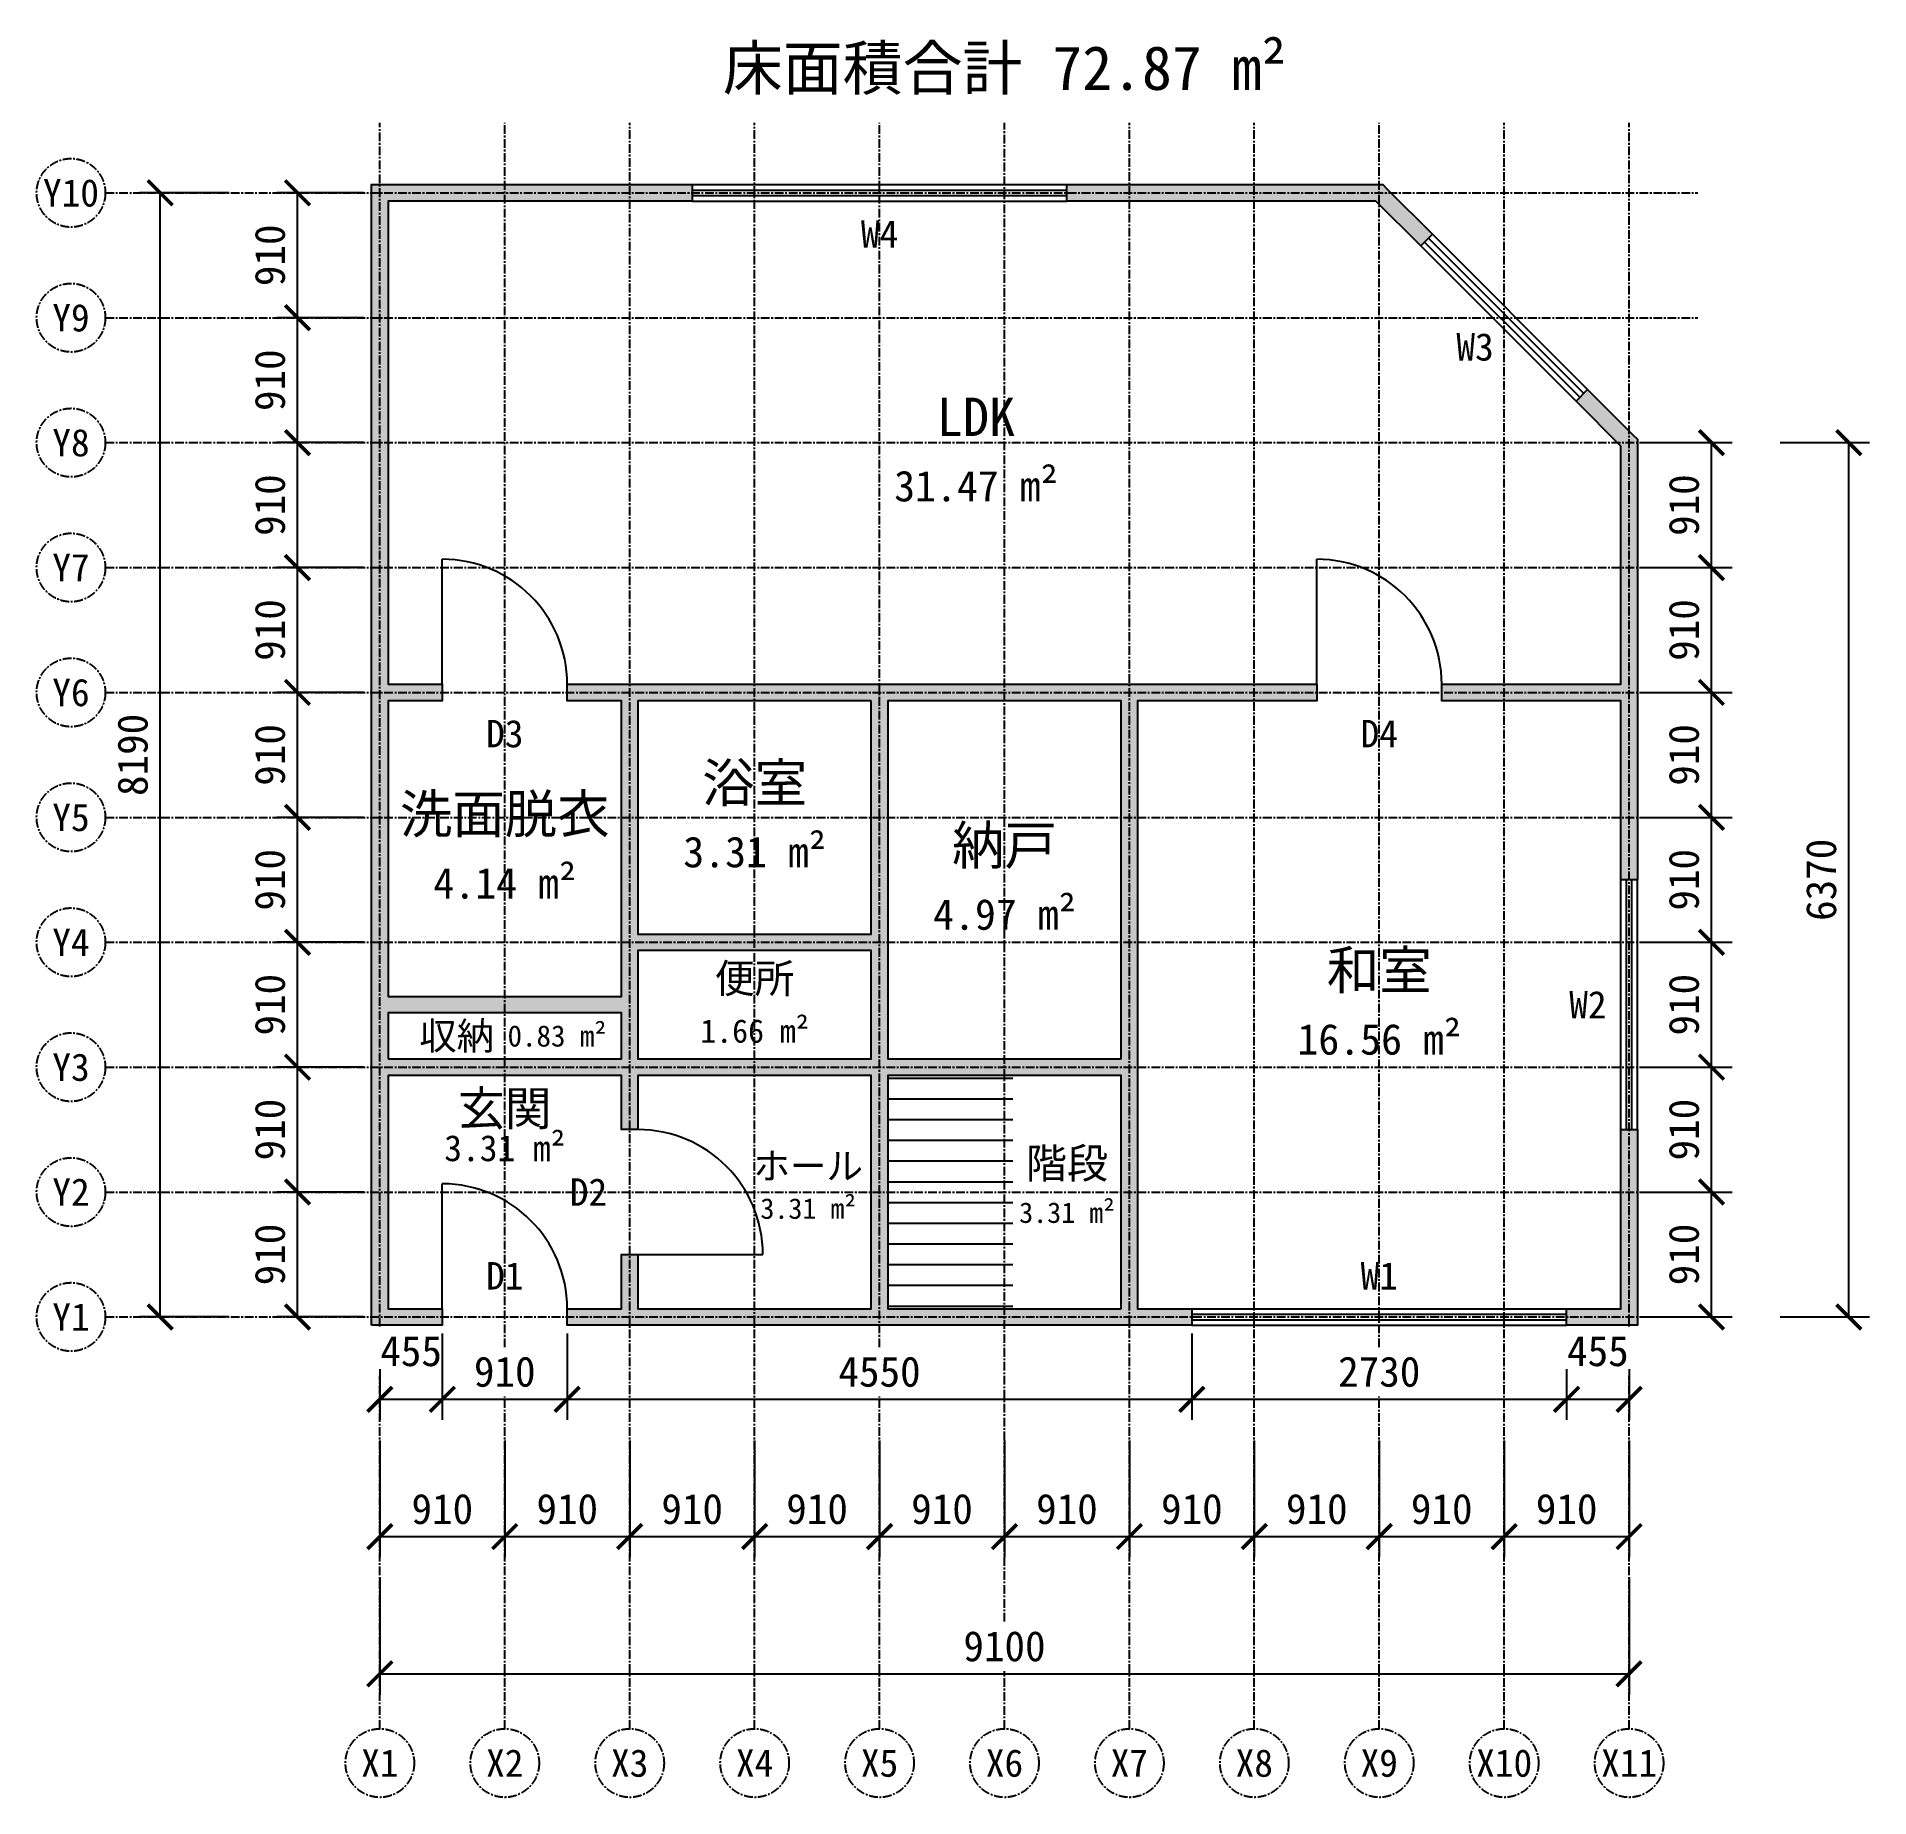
# Model space of a CAD drawing. Header units: millimetres. Extents: x -2500 to 10850, y -3500 to 9328.
import ezdxf
from ezdxf.enums import TextEntityAlignment as Align

# ---------------------------------------------------------------- set-up
doc = ezdxf.new("R2010")
doc.units = ezdxf.units.MM
doc.header["$LTSCALE"] = 20
doc.linetypes.add('CENTER', pattern=[5.08, 3.175, -0.635, 0.635, -0.635])
for name, color, linetype in [('DIM', 4, 'CONTINUOUS'), ('GRID', 8, 'CENTER'), ('OPENING', 3, 'CONTINUOUS'), ('ROOM', 2, 'CONTINUOUS'), ('STAIR', 5, 'CONTINUOUS'), ('TEXT', 7, 'CONTINUOUS'), ('WALL', 7, 'CONTINUOUS')]:
    doc.layers.add(name, color=color, linetype=linetype)
doc.styles.add('JP', font='msgothic.ttf')
doc.dimstyles.new('ARCH', dxfattribs={"dimtxt": 220, "dimasz": 180, "dimexe": 150, "dimexo": 120, "dimgap": 90, "dimtad": 1, "dimdec": 0, "dimtxsty": 'Standard', "dimblk": 'ARCHTICK', "dimcen": 2.5, "dimclrd": 4, "dimclre": 4, "dimclrt": 4, "dimazin": 3, "dimtfac": 1, "dimtmove": 0, "dimatfit": 3, "dimtfill": 1})

# ---------------------------------------------------------------- blocks, each defined once
blk = doc.blocks.new('_ARCHTICK')
at = {"color": 0, "linetype": 'BYBLOCK', "const_width": 0.15}
blk.add_lwpolyline([(-0.5, -0.5), (0.5, 0.5)], dxfattribs=at)

msp = doc.modelspace()

# ---------------------------------------------------------------- hatches: boundary and pattern name
at = {"layer": 'WALL'}
h = msp.add_hatch(color=7, dxfattribs=at)
h.paths.add_polyline_path([(-60, -60), (-60, 60), (-60, 1760), (-60, 1880), (-60, 2215), (-60, 2335), (-60, 4490), (-60, 4610), (-60, 8130), (-60, 8250), (60, 8250), (2275, 8250), (2275, 8130), (60, 8130), (60, 4610), (455, 4610), (455, 4490), (60, 4490), (60, 2335), (1760, 2335), (1760, 2670), (1760, 2790), (1760, 4490), (1365, 4490), (1365, 4610), (1760, 4610), (1880, 4610), (3580, 4610), (3700, 4610), (5400, 4610), (5520, 4610), (6825, 4610), (6825, 4490), (5520, 4490), (5520, 1880), (5520, 1760), (5520, 60), (5915, 60), (5915, -60), (5520, -60), (5400, -60), (3700, -60), (3580, -60), (1880, -60), (1760, -60), (1365, -60), (1365, 60), (1760, 60), (1760, 455), (1880, 455), (1880, 60), (3580, 60), (3580, 1760), (1880, 1760), (1880, 1365), (1760, 1365), (1760, 1760), (60, 1760), (60, 60), (455, 60), (455, -60), (60, -60)])
h.paths.add_polyline_path([(3580, 4490), (1880, 4490), (1880, 2790), (3580, 2790)], flags=0)
h.paths.add_polyline_path([(5400, 1880), (5400, 4490), (3700, 4490), (3700, 2790), (3700, 2670), (3700, 1880)], flags=0)
h.paths.add_polyline_path([(1880, 2215), (1880, 1880), (3580, 1880), (3580, 2670), (1880, 2670), (1880, 2335)], flags=0)
h.paths.add_polyline_path([(5400, 60), (5400, 1760), (3700, 1760), (3700, 60)], flags=0)
h.paths.add_polyline_path([(60, 1880), (1760, 1880), (1760, 2215), (60, 2215)], flags=0)
for points in [[(7255.1, 8250), (7304.9, 8250), (7340, 8214.9), (7666.7, 7888.1), (7581.9, 7803.3), (7255.1, 8130), (5005, 8130), (5005, 8250)], [(9124.9, 6430), (9160, 6394.9), (9160, 6345.1), (9160, 4610), (9160, 4490), (9160, 3185), (9040, 3185), (9040, 4490), (7735, 4490), (7735, 4610), (9040, 4610), (9040, 6345.1), (8713.3, 6671.9), (8798.1, 6756.7)], [(9160, 60), (9160, -60), (9040, -60), (8645, -60), (8645, 60), (9040, 60), (9040, 1365), (9160, 1365)]]:
    msp.add_hatch(color=7, dxfattribs=at).paths.add_polyline_path(points)

# ---------------------------------------------------------------- linework, layer by layer
at = {"layer": 'GRID'}
for centre in [(-2250, 8190), (-2250, 7280), (-2250, 6370), (-2250, 5460), (-2250, 4550), (-2250, 3640), (-2250, 2730), (-2250, 1820), (-2250, 910), (-2250, 0), (0, -3250), (910, -3250), (1820, -3250), (2730, -3250), (3640, -3250), (4550, -3250), (5460, -3250), (6370, -3250), (7280, -3250), (8190, -3250), (9100, -3250)]:
    msp.add_circle(centre, 250, dxfattribs=at)
at = {"layer": 'OPENING'}
for p, q in [((2275, 8250), (5005, 8250)), ((2275, 8210), (5005, 8210)), ((2275, 8170), (5005, 8170)), ((2275, 8130), (5005, 8130)), ((8798.1, 6756.7), (7666.7, 7888.1)), ((8713.3, 6671.9), (7581.9, 7803.3)), ((8741.5, 6700.2), (7610.2, 7831.5)), ((8769.8, 6728.5), (7638.5, 7859.8)), ((455, 4610), (455, 5520)), ((6825, 4610), (6825, 5520)), ((9040, 1365), (9040, 3185)), ((9080, 1365), (9080, 3185)), ((9120, 1365), (9120, 3185)), ((9160, 1365), (9160, 3185)), ((455, 60), (455, 970)), ((1880, 455), (2790, 455)), ((5915, 60), (8645, 60)), ((5915, 20), (8645, 20)), ((5915, -20), (8645, -20)), ((5915, -60), (8645, -60))]:
    msp.add_line(p, q, dxfattribs=at)
for centre in [(455, 4610), (6825, 4610), (1880, 455), (455, 60)]:
    msp.add_arc(centre, 910, 0, 90, dxfattribs=at)
at = {"layer": 'STAIR'}
for p, q in [((3700, 1740.5), (4610, 1740.5)), ((3700, 1589.5), (4610, 1589.5)), ((3700, 1438.5), (4610, 1438.5)), ((3700, 1287.5), (4610, 1287.5)), ((3700, 1136.5), (4610, 1136.5)), ((3700, 985.5), (4610, 985.5)), ((3700, 834.5), (4610, 834.5)), ((3700, 683.5), (4610, 683.5)), ((3700, 532.5), (4610, 532.5)), ((3700, 381.5), (4610, 381.5)), ((3700, 230.5), (4610, 230.5)), ((3700, 79.5), (4610, 79.5))]:
    msp.add_line(p, q, dxfattribs=at)
at = {"layer": 'WALL'}
for points in [[(-60, -60), (-60, 60), (-60, 1760), (-60, 1880), (-60, 2215), (-60, 2335), (-60, 4490), (-60, 4610), (-60, 8130), (-60, 8250), (60, 8250), (2275, 8250), (2275, 8130), (60, 8130), (60, 4610), (455, 4610), (455, 4490), (60, 4490), (60, 2335), (1760, 2335), (1760, 2670), (1760, 2790), (1760, 4490), (1365, 4490), (1365, 4610), (1760, 4610), (1880, 4610), (3580, 4610), (3700, 4610), (5400, 4610), (5520, 4610), (6825, 4610), (6825, 4490), (5520, 4490), (5520, 1880), (5520, 1760), (5520, 60), (5915, 60), (5915, -60), (5520, -60), (5400, -60), (3700, -60), (3580, -60), (1880, -60), (1760, -60), (1365, -60), (1365, 60), (1760, 60), (1760, 455), (1880, 455), (1880, 60), (3580, 60), (3580, 1760), (1880, 1760), (1880, 1365), (1760, 1365), (1760, 1760), (60, 1760), (60, 60), (455, 60), (455, -60), (60, -60)], [(7255.1, 8250), (7304.9, 8250), (7340, 8214.9), (7666.7, 7888.1), (7581.9, 7803.3), (7255.1, 8130), (5005, 8130), (5005, 8250)], [(9124.9, 6430), (9160, 6394.9), (9160, 6345.1), (9160, 4610), (9160, 4490), (9160, 3185), (9040, 3185), (9040, 4490), (7735, 4490), (7735, 4610), (9040, 4610), (9040, 6345.1), (8713.3, 6671.9), (8798.1, 6756.7)], [(3580, 4490), (1880, 4490), (1880, 2790), (3580, 2790)], [(5400, 1880), (5400, 4490), (3700, 4490), (3700, 2790), (3700, 2670), (3700, 1880)], [(1880, 2215), (1880, 1880), (3580, 1880), (3580, 2670), (1880, 2670), (1880, 2335)], [(60, 1880), (1760, 1880), (1760, 2215), (60, 2215)], [(5400, 60), (5400, 1760), (3700, 1760), (3700, 60)], [(9160, 60), (9160, -60), (9040, -60), (8645, -60), (8645, 60), (9040, 60), (9040, 1365), (9160, 1365)]]:
    msp.add_lwpolyline(points, close=True, dxfattribs=at)

# ---------------------------------------------------------------- texts
at = {"layer": 'GRID', "style": 'JP'}
for s, p in [('Y10', (-2250, 8190)), ('Y9', (-2250, 7280)), ('Y8', (-2250, 6370)), ('Y7', (-2250, 5460)), ('Y6', (-2250, 4550)), ('Y5', (-2250, 3640)), ('Y4', (-2250, 2730)), ('Y3', (-2250, 1820)), ('Y2', (-2250, 910)), ('Y1', (-2250, 0)), ('X1', (0, -3250)), ('X2', (910, -3250)), ('X3', (1820, -3250)), ('X4', (2730, -3250)), ('X5', (3640, -3250)), ('X6', (4550, -3250)), ('X7', (5460, -3250)), ('X8', (6370, -3250)), ('X9', (7280, -3250)), ('X10', (8190, -3250)), ('X11', (9100, -3250))]:
    msp.add_text(s, height=200, dxfattribs=at).set_placement(p, align=Align.MIDDLE_CENTER)
at = {"layer": 'OPENING', "style": 'JP'}
for s, p in [('W4', (3640, 7890)), ('W3', (7977.9, 7067.9)), ('D3', (910, 4250)), ('D4', (7280, 4250)), ('W2', (8800, 2275)), ('D2', (1520, 910)), ('D1', (910, 300)), ('W1', (7280, 300))]:
    msp.add_text(s, height=200, dxfattribs=at).set_placement(p, align=Align.MIDDLE_CENTER)
at = {"layer": 'ROOM', "style": 'JP'}
for s, height, p in [('LDK', 280, (4342.5, 6558.1)), ('31.47 m²', 224, (4342.5, 6054.1)), ('浴室', 280, (2730, 3892)), ('洗面脱衣', 280, (910, 3664.5)), ('納戸', 280, (4550, 3437)), ('3.31 m²', 224, (2730, 3388)), ('4.14 m²', 224, (910, 3160.5)), ('4.97 m²', 224, (4550, 2933)), ('和室', 280, (7280, 2527)), ('便所', 213, (2730, 2466.7)), ('収納', 200, (560, 2047.5)), ('0.83 m²', 155, (1290, 2047.5)), ('1.66 m²', 170.4, (2730, 2083.3)), ('16.56 m²', 224, (7280, 2023)), ('玄関', 250, (910, 1520)), ('3.31 m²', 190, (910, 1230)), ('ホール', 195, (3120, 1100)), ('階段', 220, (5005, 1120)), ('3.31 m²', 150, (3120, 790)), ('3.31 m²', 150, (5005, 760))]:
    msp.add_text(s, height=height, dxfattribs=at).set_placement(p, align=Align.MIDDLE_CENTER)
at = {"layer": 'TEXT', "style": 'JP'}
msp.add_text('床面積合計 72.87 m²', height=320, dxfattribs=at).set_placement((4550, 9100), align=Align.MIDDLE_CENTER)

# ---------------------------------------------------------------- next in the draw order: dimensions: what is measured, and where the dimension line sits
at = {"layer": 'DIM'}
msp.add_linear_dim(base=(0, -600), p1=(0, 0), p2=(455, 0), dimstyle='ARCH', override={"dimexo": 120}, dxfattribs=at).render()

# ---------------------------------------------------------------- next in the draw order: dimensions: what is measured, and where the dimension line sits
msp.add_linear_dim(base=(455, -600), p1=(455, 0), p2=(1365, 0), dimstyle='ARCH', override={"dimexo": 120}, dxfattribs=at).render()

# ---------------------------------------------------------------- next in the draw order: dimensions: what is measured, and where the dimension line sits
for base, p1, p2, override in [((0, -1600), (0, 0), (910, 0), {"dimexo": 900}), ((1365, -600), (1365, 0), (5915, 0), {"dimexo": 120})]:
    msp.add_linear_dim(base=base, p1=p1, p2=p2, dimstyle='ARCH', override=override, dxfattribs=at).render()

# ---------------------------------------------------------------- next in the draw order: dimensions: what is measured, and where the dimension line sits
for base, p1, p2, override in [((910, -1600), (910, 0), (1820, 0), {"dimexo": 900}), ((5915, -600), (5915, 0), (8645, 0), {"dimexo": 120})]:
    msp.add_linear_dim(base=base, p1=p1, p2=p2, dimstyle='ARCH', override=override, dxfattribs=at).render()

# ---------------------------------------------------------------- next in the draw order: dimensions: what is measured, and where the dimension line sits
for base, p1, p2, override in [((1820, -1600), (1820, 0), (2730, 0), {"dimexo": 900}), ((8645, -600), (8645, 0), (9100, 0), {"dimexo": 120})]:
    msp.add_linear_dim(base=base, p1=p1, p2=p2, dimstyle='ARCH', override=override, dxfattribs=at).render()

# ---------------------------------------------------------------- next in the draw order: dimensions: what is measured, and where the dimension line sits
msp.add_linear_dim(base=(2730, -1600), p1=(2730, 0), p2=(3640, 0), dimstyle='ARCH', override={"dimexo": 900}, dxfattribs=at).render()

# ---------------------------------------------------------------- next in the draw order: dimensions: what is measured, and where the dimension line sits
msp.add_linear_dim(base=(3640, -1600), p1=(3640, 0), p2=(4550, 0), dimstyle='ARCH', override={"dimexo": 900}, dxfattribs=at).render()

# ---------------------------------------------------------------- next in the draw order: dimensions: what is measured, and where the dimension line sits
msp.add_linear_dim(base=(4550, -1600), p1=(4550, 0), p2=(5460, 0), dimstyle='ARCH', override={"dimexo": 900}, dxfattribs=at).render()

# ---------------------------------------------------------------- next in the draw order: dimensions: what is measured, and where the dimension line sits
msp.add_linear_dim(base=(5460, -1600), p1=(5460, 0), p2=(6370, 0), dimstyle='ARCH', override={"dimexo": 900}, dxfattribs=at).render()

# ---------------------------------------------------------------- next in the draw order: dimensions: what is measured, and where the dimension line sits
msp.add_linear_dim(base=(6370, -1600), p1=(6370, 0), p2=(7280, 0), dimstyle='ARCH', override={"dimexo": 900}, dxfattribs=at).render()

# ---------------------------------------------------------------- next in the draw order: dimensions: what is measured, and where the dimension line sits
msp.add_linear_dim(base=(7280, -1600), p1=(7280, 0), p2=(8190, 0), dimstyle='ARCH', override={"dimexo": 900}, dxfattribs=at).render()

# ---------------------------------------------------------------- next in the draw order: dimensions: what is measured, and where the dimension line sits
msp.add_linear_dim(base=(8190, -1600), p1=(8190, 0), p2=(9100, 0), dimstyle='ARCH', override={"dimexo": 900}, dxfattribs=at).render()

# ---------------------------------------------------------------- next in the draw order: dimensions: what is measured, and where the dimension line sits
msp.add_linear_dim(base=(0, -2600), p1=(0, 0), p2=(9100, 0), dimstyle='ARCH', override={"dimexo": 1900}, dxfattribs=at).render()

# ---------------------------------------------------------------- next in the draw order: linework, layer by layer
at = {"layer": 'GRID'}
for p, q in [((910, -220), (910, 8700)), ((1820, -3000), (1820, 8700)), ((2730, -3000), (2730, 8700)), ((3640, -220), (3640, 8700)), ((4550, -2220), (4550, 8700)), ((5460, -3000), (5460, 8700)), ((6370, -3000), (6370, 8700)), ((7280, -220), (7280, 8700)), ((8190, -3000), (8190, 8700)), ((0, -3000), (0, -430)), ((9100, -3000), (9100, -430)), ((910, -3000), (910, -580)), ((3640, -3000), (3640, -580)), ((7280, -3000), (7280, -580)), ((4550, -3000), (4550, -2580))]:
    msp.add_line(p, q, dxfattribs=at)

# ---------------------------------------------------------------- next in the draw order: dimensions: what is measured, and where the dimension line sits
at = {"layer": 'DIM'}
for base, p1, p2 in [((-600, 0), (0, 0), (0, 910)), ((9700, 0), (9100, 0), (9100, 910))]:
    msp.add_linear_dim(base=base, p1=p1, p2=p2, angle=90, dimstyle='ARCH', override={"dimexo": 120}, dxfattribs=at).render()

# ---------------------------------------------------------------- next in the draw order: dimensions: what is measured, and where the dimension line sits
for base, p1, p2 in [((-600, 910), (0, 910), (0, 1820)), ((9700, 910), (9100, 910), (9100, 1820))]:
    msp.add_linear_dim(base=base, p1=p1, p2=p2, angle=90, dimstyle='ARCH', override={"dimexo": 120}, dxfattribs=at).render()

# ---------------------------------------------------------------- next in the draw order: dimensions: what is measured, and where the dimension line sits
for base, p1, p2 in [((-600, 1820), (0, 1820), (0, 2730)), ((9700, 1820), (9100, 1820), (9100, 2730))]:
    msp.add_linear_dim(base=base, p1=p1, p2=p2, angle=90, dimstyle='ARCH', override={"dimexo": 120}, dxfattribs=at).render()

# ---------------------------------------------------------------- next in the draw order: dimensions: what is measured, and where the dimension line sits
for base, p1, p2 in [((-600, 2730), (0, 2730), (0, 3640)), ((9700, 2730), (9100, 2730), (9100, 3640))]:
    msp.add_linear_dim(base=base, p1=p1, p2=p2, angle=90, dimstyle='ARCH', override={"dimexo": 120}, dxfattribs=at).render()

# ---------------------------------------------------------------- next in the draw order: dimensions: what is measured, and where the dimension line sits
for base, p1, p2 in [((-600, 3640), (0, 3640), (0, 4550)), ((9700, 3640), (9100, 3640), (9100, 4550))]:
    msp.add_linear_dim(base=base, p1=p1, p2=p2, angle=90, dimstyle='ARCH', override={"dimexo": 120}, dxfattribs=at).render()

# ---------------------------------------------------------------- next in the draw order: dimensions: what is measured, and where the dimension line sits
for base, p1, p2 in [((-600, 4550), (0, 4550), (0, 5460)), ((9700, 4550), (9100, 4550), (9100, 5460))]:
    msp.add_linear_dim(base=base, p1=p1, p2=p2, angle=90, dimstyle='ARCH', override={"dimexo": 120}, dxfattribs=at).render()

# ---------------------------------------------------------------- next in the draw order: dimensions: what is measured, and where the dimension line sits
for base, p1, p2 in [((-600, 5460), (0, 5460), (0, 6370)), ((9700, 5460), (9100, 5460), (9100, 6370))]:
    msp.add_linear_dim(base=base, p1=p1, p2=p2, angle=90, dimstyle='ARCH', override={"dimexo": 120}, dxfattribs=at).render()

# ---------------------------------------------------------------- next in the draw order: dimensions: what is measured, and where the dimension line sits
for base, p1, p2, override in [((-600, 6370), (0, 6370), (0, 7280), {"dimexo": 120}), ((10700, 0), (9100, 0), (9100, 6370), {"dimexo": 1100})]:
    msp.add_linear_dim(base=base, p1=p1, p2=p2, angle=90, dimstyle='ARCH', override=override, dxfattribs=at).render()

# ---------------------------------------------------------------- next in the draw order: linework, layer by layer
at = {"layer": 'GRID'}
msp.add_line((9100, -70), (9100, 8700), dxfattribs=at)

# ---------------------------------------------------------------- next in the draw order: dimensions: what is measured, and where the dimension line sits
at = {"layer": 'DIM'}
msp.add_linear_dim(base=(-600, 7280), p1=(0, 7280), p2=(0, 8190), angle=90, dimstyle='ARCH', override={"dimexo": 120}, dxfattribs=at).render()

# ---------------------------------------------------------------- next in the draw order: dimensions: what is measured, and where the dimension line sits
msp.add_linear_dim(base=(-1600, 0), p1=(0, 0), p2=(0, 8190), angle=90, dimstyle='ARCH', override={"dimexo": 1100}, dxfattribs=at).render()

# ---------------------------------------------------------------- next in the draw order: linework, layer by layer
at = {"layer": 'GRID'}
for p, q in [((0, -70), (0, 8700)), ((-2000, 8190), (9600, 8190)), ((-2000, 7280), (9600, 7280)), ((-2000, 6370), (9600, 6370)), ((-2000, 5460), (9600, 5460)), ((-2000, 4550), (9600, 4550)), ((-2000, 3640), (9600, 3640)), ((-2000, 2730), (9600, 2730)), ((-2000, 1820), (9600, 1820)), ((-2000, 910), (9600, 910)), ((-2000, 0), (9600, 0))]:
    msp.add_line(p, q, dxfattribs=at)

doc.saveas('drawing.dxf')
